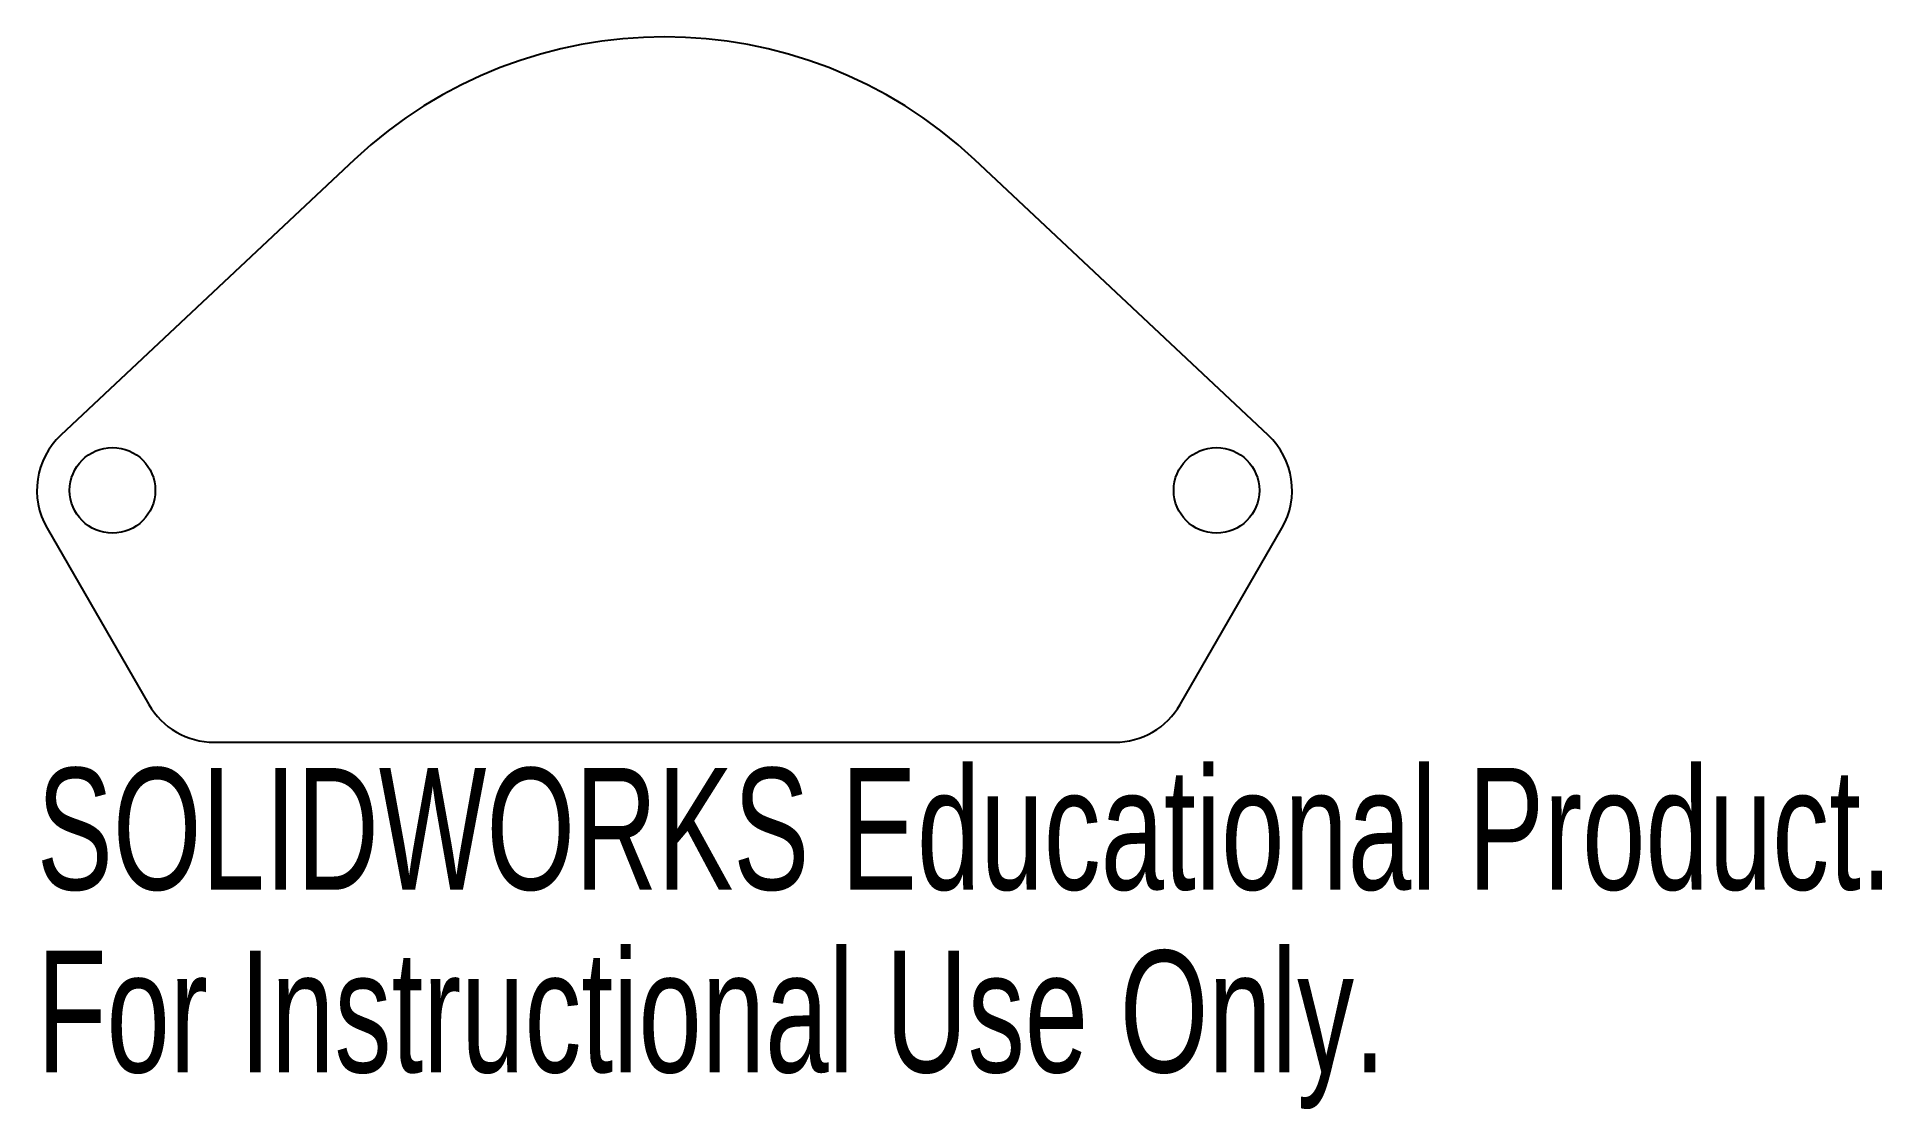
# Model space of a CAD drawing. Header units: millimetres. Extents: x -24.9 to 48.3, y -24.6 to 18.
import ezdxf

# ---------------------------------------------------------------- set-up
doc = ezdxf.new("R2010")
doc.units = ezdxf.units.MM
doc.styles.add('SLDTEXTSTYLE0', font='TXT', dxfattribs={"width": 0.7})

msp = doc.modelspace()

# ---------------------------------------------------------------- linework, layer by layer
at = {"color": 7, "linetype": 'Continuous', "lineweight": 25}
for p, q in [((-12.318, 13.125), (-23.973, 2.188)), ((23.973, 2.188), (12.318, 13.125)), ((-24.518, -1.5), (-20.477, -8.5)), ((20.477, -8.5), (24.518, -1.5)), ((-17.879, -10), (17.879, -10))]:
    msp.add_line(p, q, dxfattribs=at)
for centre in [(-21.92, 0), (21.92, 0)]:
    msp.add_circle(centre, 1.7, dxfattribs=at)
for centre, radius, start, end in [((0, 0), 18, 46.8189, 133.1811), ((-21.92, 0), 3, 133.1811, 210), ((21.92, 0), 3, 330, 46.8189), ((-17.879, -7), 3, 210, 270), ((17.879, -7), 3, 270, 330)]:
    msp.add_arc(centre, radius, start, end, dxfattribs=at)

# ---------------------------------------------------------------- texts
at = {"color": 7, "linetype": 'Continuous', "char_height": 4.83362, "attachment_point": 1, "style": 'SLDTEXTSTYLE0'}
for s, insert in [('SOLIDWORKS Educational Product.', (-24.92, -11.02)), ('For Instructional Use Only.', (-24.92, -18.27))]:
    msp.add_mtext(s, dxfattribs=dict(at, insert=insert))

doc.saveas('drawing.dxf')
